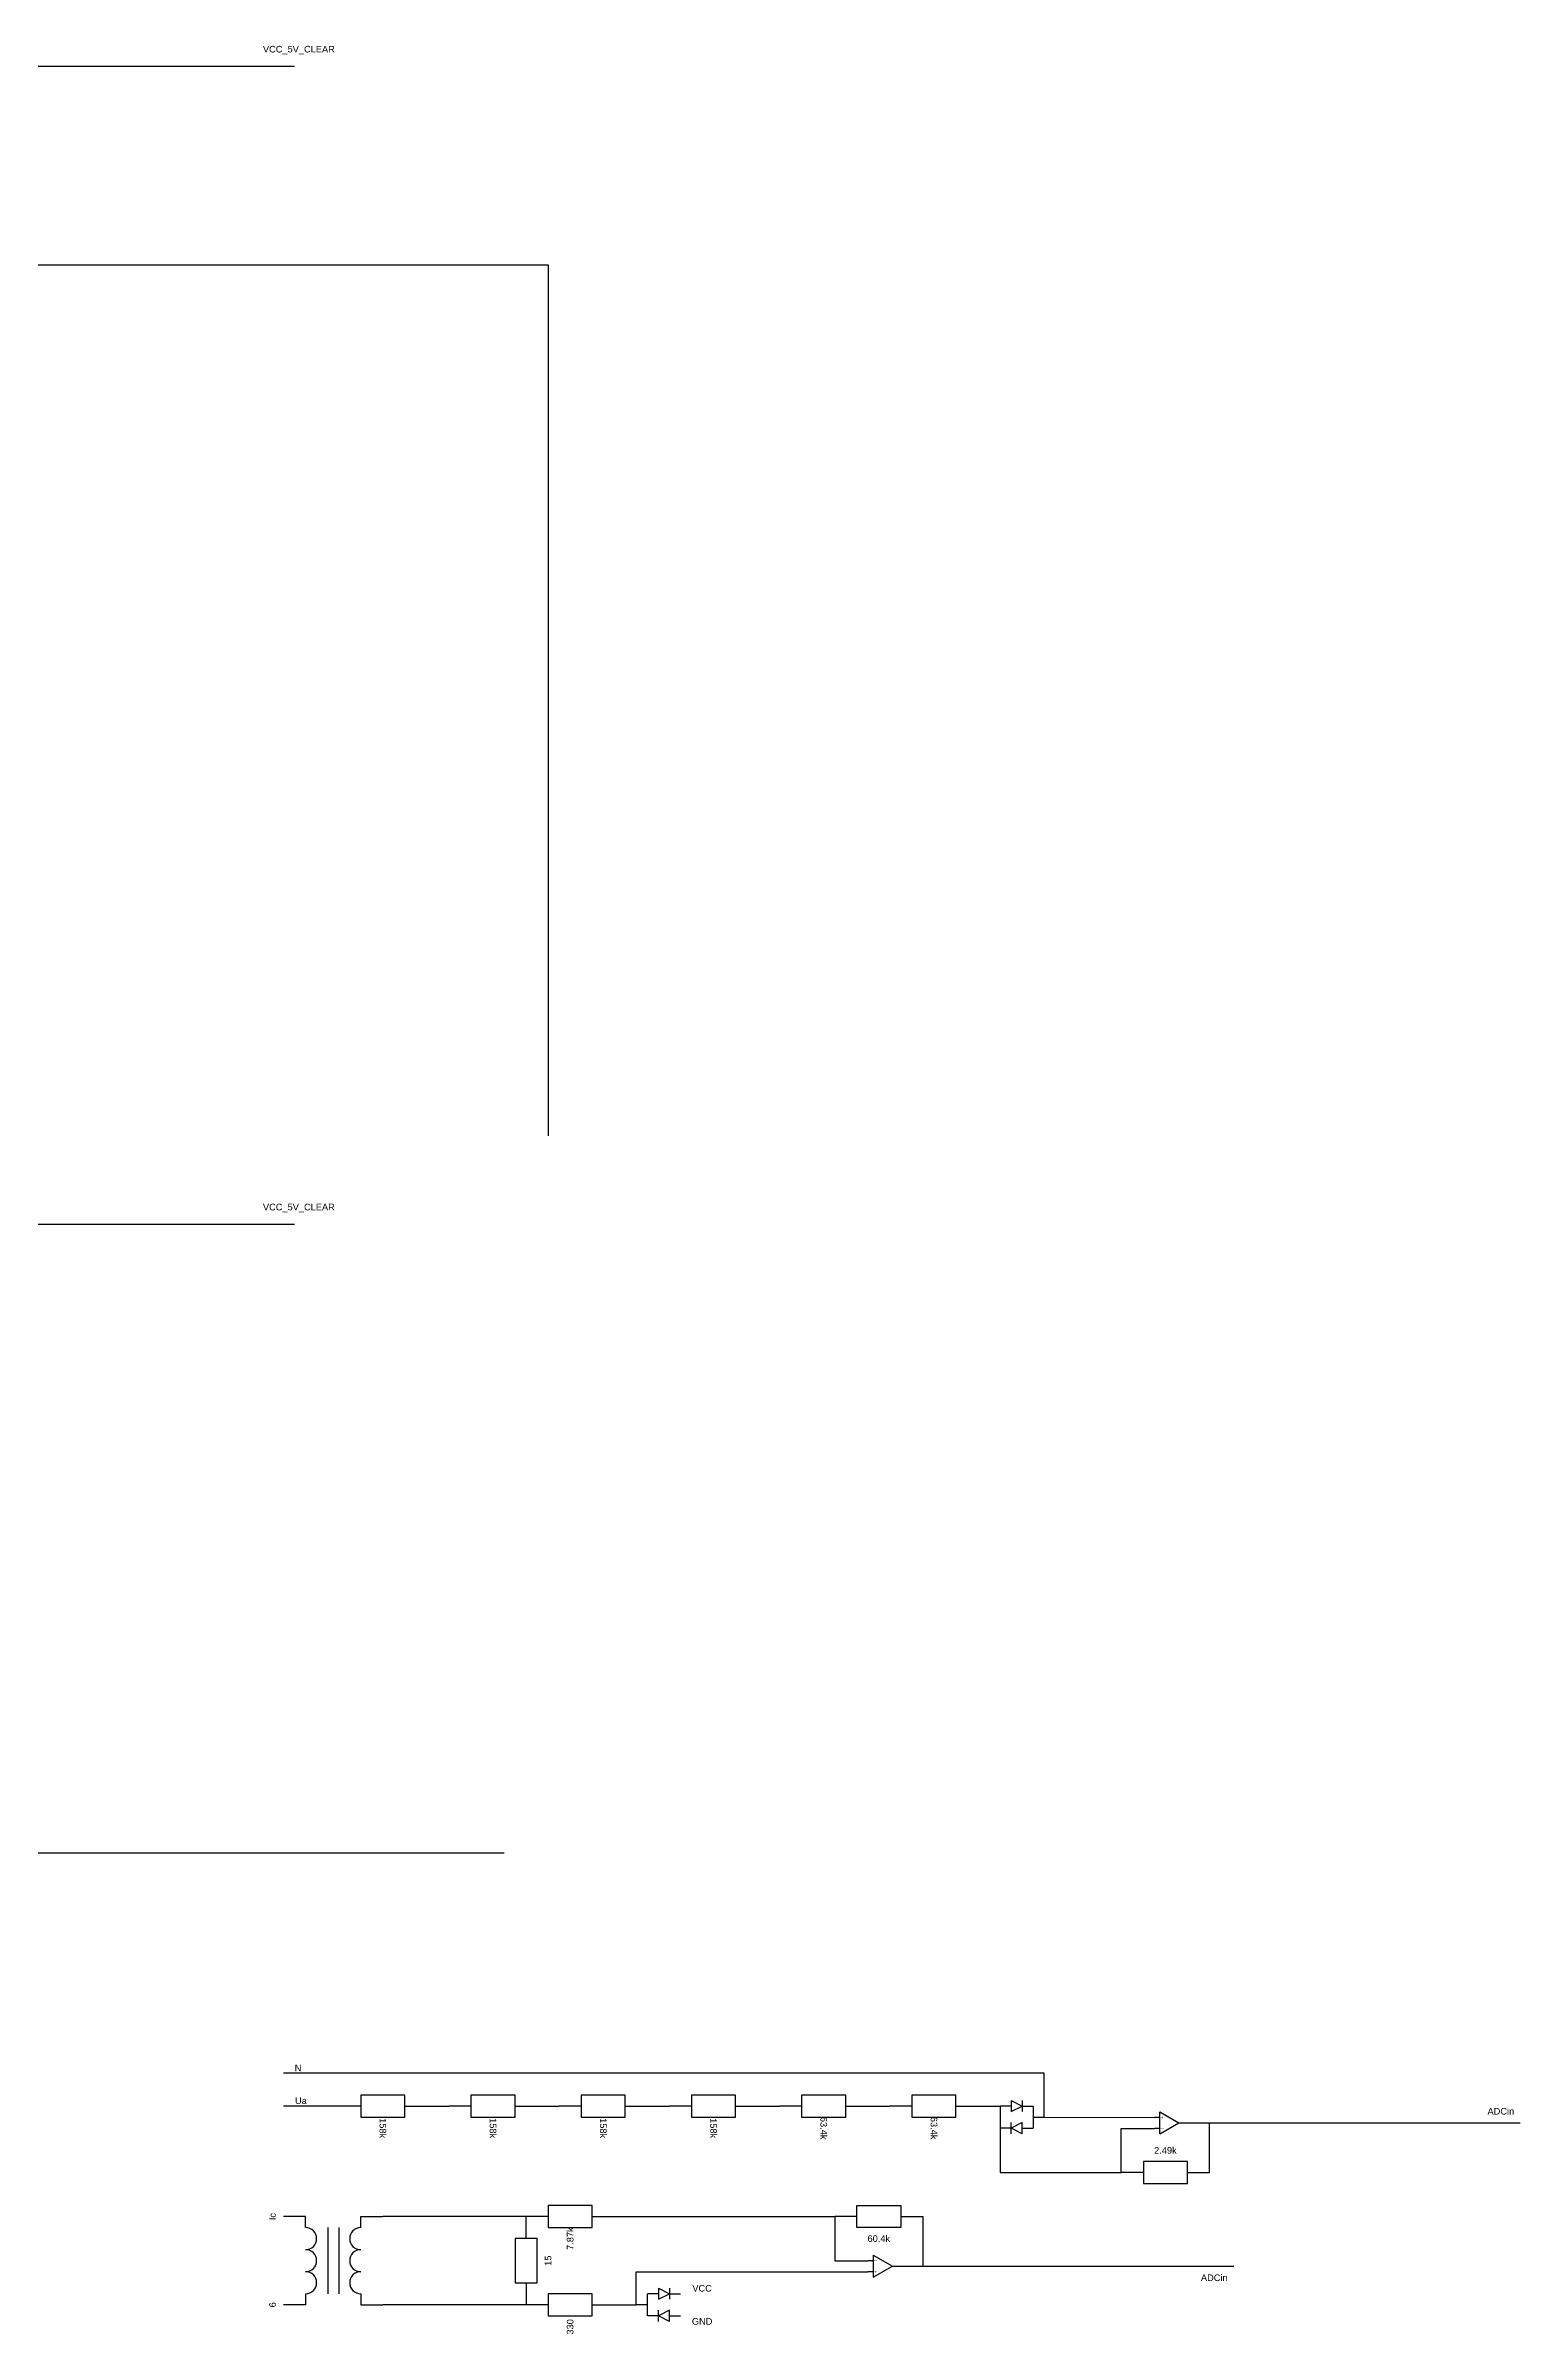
# Model space of a CAD drawing. Header units: inches. Extents: x 2802 to 4152, y -2757 to 2462.
# Drawn here: x 3481 to 3815, y 1788 to 2307 of the extents above; entities that cross this region are included whole.
import ezdxf

# ---------------------------------------------------------------- set-up
doc = ezdxf.new("R2010")
doc.units = ezdxf.units.IN
doc.header["$MEASUREMENT"] = 0
doc.layers.add('1', color=1, linetype='Continuous')
doc.layers.add('2', color=5, linetype='Continuous')
doc.styles.get("Standard").update_dxf_attribs({"font": 'arial.ttf'})

msp = doc.modelspace()

# ---------------------------------------------------------------- linework, layer by layer
for p, q in [((3552.5, 1842.55), (3552.5, 1837.55)), ((3562.5, 1842.55), (3552.5, 1842.55)), ((3562.5, 1837.55), (3562.5, 1842.55)), ((3577.5, 1842.55), (3577.5, 1837.55)), ((3587.5, 1842.55), (3577.5, 1842.55)), ((3587.5, 1837.55), (3587.5, 1842.55)), ((3602.5, 1842.55), (3602.5, 1837.55)), ((3612.5, 1842.55), (3602.5, 1842.55)), ((3612.5, 1837.55), (3612.5, 1842.55)), ((3627.5, 1842.55), (3627.5, 1837.55)), ((3637.5, 1842.55), (3627.5, 1842.55)), ((3637.5, 1837.55), (3637.5, 1842.55)), ((3652.5, 1842.55), (3652.5, 1837.55)), ((3662.5, 1842.55), (3652.5, 1842.55)), ((3662.5, 1837.55), (3662.5, 1842.55)), ((3677.5, 1842.55), (3677.5, 1837.55)), ((3687.5, 1842.55), (3677.5, 1842.55)), ((3687.5, 1837.55), (3687.5, 1842.55)), ((3552.5, 1840.05), (3547.5, 1840.05)), ((3552.5, 1837.55), (3562.5, 1837.55)), ((3562.5, 1840.05), (3567.5, 1840.05)), ((3577.5, 1840.05), (3572.5, 1840.05)), ((3577.5, 1837.55), (3587.5, 1837.55)), ((3587.5, 1840.05), (3592.5, 1840.05)), ((3602.5, 1840.05), (3597.5, 1840.05)), ((3602.5, 1837.55), (3612.5, 1837.55)), ((3612.5, 1840.05), (3617.5, 1840.05)), ((3627.5, 1840.05), (3622.5, 1840.05)), ((3627.5, 1837.55), (3637.5, 1837.55)), ((3637.5, 1840.05), (3642.5, 1840.05)), ((3652.5, 1840.05), (3647.5, 1840.05)), ((3652.5, 1837.55), (3662.5, 1837.55)), ((3662.5, 1840.05), (3667.5, 1840.05)), ((3677.5, 1840.05), (3672.5, 1840.05)), ((3677.5, 1837.55), (3687.5, 1837.55)), ((3687.5, 1840.05), (3692.5, 1840.05)), ((3700, 1840.05), (3697.5, 1840.05)), ((3700, 1841.3), (3700, 1838.8)), ((3700, 1841.3), (3702.5, 1840.05)), ((3700, 1838.8), (3702.5, 1840.05)), ((3702.5, 1841.3), (3702.5, 1838.8)), ((3702.5, 1840.05), (3705, 1840.05)), ((3705, 1840.05), (3705, 1835.05)), ((3705, 1837.55), (3707.5, 1837.55)), ((3733.75, 1837.5), (3732.5, 1837.5)), ((3733.75, 1833.75), (3733.75, 1838.75)), ((3733.75, 1838.75), (3738.08, 1836.25)), ((3700, 1835.05), (3697.5, 1835.05)), ((3700, 1833.8), (3700, 1836.3)), ((3702.5, 1836.3), (3700, 1835.05)), ((3702.5, 1833.8), (3700, 1835.05)), ((3702.5, 1833.8), (3702.5, 1836.3)), ((3702.5, 1835.05), (3705, 1835.05)), ((3733.75, 1835), (3732.5, 1835)), ((3733.75, 1833.75), (3738.08, 1836.25)), ((3738.08, 1836.25), (3739.33, 1836.25)), ((3740, 1827.5), (3730, 1827.5)), ((3730, 1827.5), (3730, 1822.5)), ((3740, 1822.5), (3740, 1827.5)), ((3730, 1825), (3725, 1825)), ((3730, 1822.5), (3740, 1822.5)), ((3740, 1825), (3745, 1825)), ((3595, 1817.5), (3595, 1812.5)), ((3605, 1817.5), (3595, 1817.5)), ((3605, 1812.5), (3605, 1817.5)), ((3665, 1812.5), (3665, 1817.5)), ((3665, 1817.5), (3675, 1817.5)), ((3675, 1817.5), (3675, 1812.5)), ((3540, 1815), (3535, 1815)), ((3540, 1812.5), (3540, 1815)), ((3545, 1812.5), (3545, 1797.5)), ((3547.5, 1812.5), (3547.5, 1797.5)), ((3552.5, 1812.5), (3552.5, 1815)), ((3552.5, 1815), (3557.5, 1815)), ((3595, 1815), (3590, 1815)), ((3590, 1810), (3590, 1815)), ((3595, 1812.5), (3605, 1812.5)), ((3605, 1815), (3610, 1815)), ((3665, 1815), (3660, 1815)), ((3675, 1812.5), (3665, 1812.5)), ((3675, 1815), (3680, 1815)), ((3592.5, 1810), (3587.5, 1810)), ((3587.5, 1810), (3587.5, 1800)), ((3592.5, 1800), (3592.5, 1810)), ((3668.75, 1806.25), (3668.75, 1801.25)), ((3668.75, 1806.25), (3673.08, 1803.75)), ((3668.75, 1805), (3667.5, 1805)), ((3668.75, 1802.5), (3667.5, 1802.5)), ((3668.75, 1801.25), (3673.08, 1803.75)), ((3673.08, 1803.75), (3674.33, 1803.75)), ((3540, 1797.5), (3540, 1795)), ((3552.5, 1797.5), (3552.5, 1795)), ((3587.5, 1800), (3592.5, 1800)), ((3590, 1800), (3590, 1795)), ((3595, 1797.5), (3595, 1792.5)), ((3605, 1797.5), (3595, 1797.5)), ((3605, 1792.5), (3605, 1797.5)), ((3620, 1797.5), (3617.5, 1797.5)), ((3617.5, 1792.5), (3617.5, 1797.5)), ((3620, 1798.75), (3620, 1796.25)), ((3620, 1798.75), (3622.5, 1797.5)), ((3620, 1796.25), (3622.5, 1797.5)), ((3622.5, 1798.75), (3622.5, 1796.25)), ((3622.5, 1797.5), (3625, 1797.5)), ((3540, 1795), (3535, 1795)), ((3552.5, 1795), (3557.5, 1795)), ((3595, 1795), (3590, 1795)), ((3595, 1792.5), (3605, 1792.5)), ((3605, 1795), (3610, 1795)), ((3617.5, 1795), (3615, 1795)), ((3620, 1792.5), (3617.5, 1792.5)), ((3620, 1791.25), (3620, 1793.75)), ((3622.5, 1793.75), (3620, 1792.5)), ((3622.5, 1791.25), (3620, 1792.5)), ((3622.5, 1791.25), (3622.5, 1793.75)), ((3622.5, 1792.5), (3625, 1792.5))]:
    msp.add_line(p, q)
for centre, start, end in [((3540, 1810), 270, 90), ((3552.5, 1810), 90, 270), ((3540, 1805), 270, 90), ((3552.5, 1805), 90, 270), ((3540, 1800), 270, 90), ((3552.5, 1800), 90, 270)]:
    msp.add_arc(centre, 2.5, start, end)
at = {"layer": '1'}
for p, q in [((3410, 2257.5), (3595, 2257.5)), ((3595, 2257.5), (3595, 2060)), ((3430, 2040), (3537.5, 2040)), ((3435, 1897.5), (3585, 1897.5)), ((3707.5, 1847.5), (3535, 1847.5)), ((3707.5, 1837.55), (3707.5, 1847.5)), ((3547.5, 1840.05), (3535, 1840.05)), ((3567.5, 1840.05), (3572.5, 1840.05)), ((3592.5, 1840.05), (3597.5, 1840.05)), ((3617.5, 1840.05), (3622.5, 1840.05)), ((3642.5, 1840.05), (3647.5, 1840.05)), ((3667.5, 1840.05), (3672.5, 1840.05)), ((3692.5, 1840.05), (3697.5, 1840.05)), ((3697.5, 1840.05), (3697.5, 1835.05)), ((3707.5, 1837.55), (3732.5, 1837.5)), ((3697.5, 1835.05), (3697.5, 1830)), ((3725, 1825), (3725, 1835)), ((3725, 1835), (3732.5, 1835)), ((3739.33, 1836.25), (3745, 1836.25)), ((3745, 1825), (3745, 1836.25)), ((3745, 1836.25), (3815.48, 1836.25)), ((3697.5, 1830), (3697.5, 1825)), ((3697.5, 1825), (3725, 1825)), ((3590, 1815), (3557.5, 1815)), ((3610, 1815), (3642.5, 1815)), ((3642.5, 1815), (3660, 1815)), ((3660, 1815), (3660, 1805)), ((3680, 1815), (3680, 1803.75)), ((3615, 1795), (3615, 1802.5)), ((3615, 1802.5), (3642.5, 1802.45)), ((3642.5, 1802.45), (3667.5, 1802.5)), ((3660, 1805), (3667.5, 1805)), ((3674.33, 1803.75), (3680, 1803.75)), ((3680, 1803.75), (3750.48, 1803.75)), ((3590, 1795), (3557.5, 1795)), ((3610, 1795), (3615, 1795))]:
    msp.add_line(p, q, dxfattribs=at)
at = {"layer": '2'}
msp.add_line((3392.5, 2302.5), (3537.5, 2302.5), dxfattribs=at)

# ---------------------------------------------------------------- texts
at = {"char_height": 1.5, "attachment_point": 5}
for s, insert in [('VCC_5V_CLEAR', (3538.47, 2306.16)), ('VCC_5V_CLEAR', (3538.47, 2043.66)), ('N', (3538.28, 1848.71)), ('Ua', (3538.93, 1841.26)), ('ADCin', (3811.08, 1838.87)), ('2.49k', (3735, 1830)), ('60.4k', (3670, 1810)), ('ADCin', (3746.08, 1801.13)), ('VCC', (3629.92, 1798.74)), ('GND', (3629.92, 1791.24))]:
    msp.add_mtext_dynamic_manual_height_columns(s, width=5, gutter_width=1, heights=[0], dxfattribs=dict(at, insert=insert))
at = {"attachment_point": 5}
for s, width, insert, char_height, rotation in [('158k', 5, (3557.5, 1835.05), 1.5, 270), ('158k', 5, (3582.5, 1835.05), 1.5, 270), ('158k', 5, (3607.5, 1835.05), 1.5, 270), ('158k', 5, (3632.5, 1835.05), 1.5, 270), ('63.4k', 5, (3657.5, 1835.05), 1.5, 270), ('63.4k', 5, (3682.5, 1835.05), 1.5, 270), ('+', 1, (3734.25, 1837.5), 0.75, 270), ('|', 1, (3734.25, 1835), 0.5, 270), ('Ic', 5, (3532.5, 1815), 1.5, 90), ('7.87k', 5, (3600, 1810), 1.5, 90), ('15', 5, (3595, 1805), 1.5, 90), ('|', 1, (3669.25, 1805), 0.5, 270), ('+', 1, (3669.25, 1802.5), 0.75, 270), ('6', 5, (3532.5, 1795), 1.5, 90), ('330', 5, (3600, 1790), 1.5, 90)]:
    msp.add_mtext_dynamic_manual_height_columns(s, width=width, gutter_width=1, heights=[0], dxfattribs=dict(at, insert=insert, char_height=char_height, rotation=rotation))

doc.saveas('drawing.dxf')
